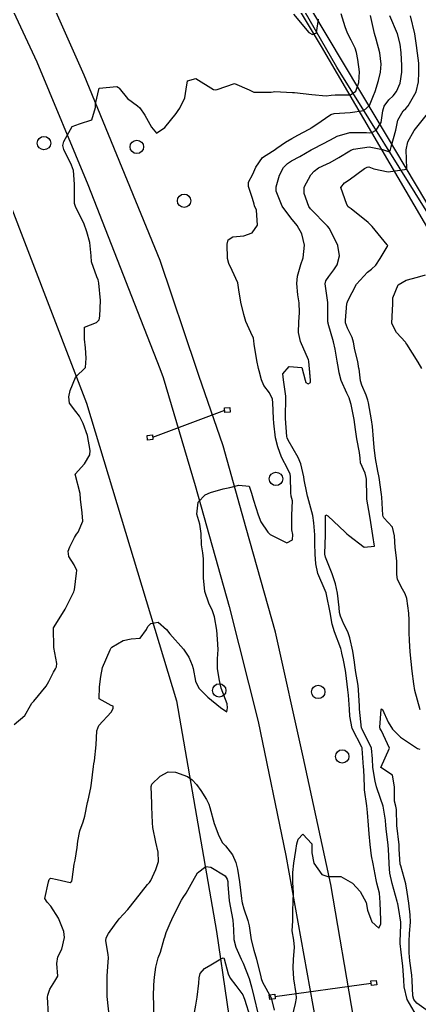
# Model space of a CAD drawing. Header units: metres. Extents: x 307586 to 320046, y 7427249 to 7434250.
# Drawn here: x 319223.7 to 319265.1, y 7428684 to 7428786.1 of the extents above; entities that cross this region are included whole.
import ezdxf

# ---------------------------------------------------------------- set-up
doc = ezdxf.new("R2010")
doc.units = ezdxf.units.M
doc.header["$MEASUREMENT"] = 0
for name, color, linetype in [('Canaleta de Drenagem', 151, 'Continuous'), ('Curvas de Nivel 1m', 11, 'Continuous'), ('Curvas de Nivel 5m', 15, 'Continuous'), ('Divisa', 42, 'FENCELINE2'), ('Hidrografia', 140, 'Continuous'), ('Linha Férrea', 20, 'Continuous'), ('Portico', 45, 'Continuous'), ('Postes', 20, 'Continuous')]:
    doc.layers.add(name, color=color, linetype=linetype)
doc.linetypes.add('FENCELINE2', pattern='A,0.25,-0.1,[132,ltypeshp.shx,S=0.1,R=0,X=-0.1,Y=0],-0.1,1', length=1.45)

msp = doc.modelspace()

# ---------------------------------------------------------------- linework, layer by layer
at = {"layer": 'Canaleta de Drenagem'}
msp.add_lwpolyline([(319276.11, 7428749.95), (319274.99, 7428751.81), (319260.63, 7428775.89), (319247.19, 7428798.42), (319229.49, 7428827.93), (319246.6, 7428825.45), (319246.65, 7428825.83), (319229.22, 7428828.48), (319213.61, 7428853.82), (319203.29, 7428871.06), (319202.23, 7428870.43), (319205.74, 7428864.84), (319213.69, 7428851.49), (319223.09, 7428835.66), (319231.34, 7428822.65), (319254.93, 7428783.3), (319267.24, 7428762.23), (319274.75, 7428749.95)], dxfattribs=at)
at = {"layer": 'Curvas de Nivel 1m', "flags": 128}
for points, elevation in [([(319230.42, 7428749.95), (319230.54, 7428750.06), (319230.62, 7428751), (319230.54, 7428752.09), (319230.44, 7428753), (319230.42, 7428754.23), (319231.66, 7428754.7), (319231.96, 7428754.99), (319232.03, 7428755.35), (319232.1, 7428756.98), (319231.92, 7428758.78), (319231.89, 7428758.99), (319231.85, 7428759.13), (319231.72, 7428759.44), (319231.16, 7428761), (319231.13, 7428761.61), (319230.97, 7428763), (319230.68, 7428764.1), (319230.38, 7428765), (319229.79, 7428766.15), (319229.49, 7428766.71), (319229.41, 7428767.02), (319229.39, 7428767.43), (319229.41, 7428769.02), (319229.28, 7428770.46), (319229.09, 7428771.02), (319228.28, 7428772.63), (319228.19, 7428773.04), (319228.31, 7428773.46), (319229.17, 7428775.02), (319229.91, 7428775.27), (319231.2, 7428775.71), (319231.56, 7428776.99), (319231.56, 7428777.37), (319231.95, 7428778.99), (319233.77, 7428779.15), (319233.95, 7428779.05), (319234, 7428779.02), (319234.03, 7428778.97), (319234.88, 7428777.89), (319235.93, 7428777.14), (319236.17, 7428776.94), (319236.68, 7428776.17), (319237.38, 7428774.93), (319237.9, 7428774.32), (319238.75, 7428774.91), (319239.93, 7428776.37), (319240.14, 7428776.67), (319240.29, 7428776.89), (319240.83, 7428777.99), (319240.94, 7428778.88), (319241.11, 7428779.73), (319241.96, 7428779.98), (319243.79, 7428778.85), (319243.95, 7428778.79), (319244.18, 7428778.85), (319245.96, 7428779.45), (319247.49, 7428778.8), (319247.95, 7428778.55), (319249.76, 7428778.58), (319249.95, 7428778.61), (319250.1, 7428778.62), (319251.95, 7428778.52), (319252.18, 7428778.52), (319253.95, 7428778.33), (319255.43, 7428778.19), (319255.95, 7428778.26), (319256.37, 7428778.28), (319257.95, 7428778.27), (319258.53, 7428778.67), (319258.84, 7428779.55), (319258.88, 7428780.67), (319258.72, 7428781.94), (319258.6, 7428782.67), (319258.46, 7428783.13), (319258.02, 7428783.96), (319257.65, 7428784.68), (319257.4, 7428785.32), (319257, 7428786.69)], 792), ([(319248.45, 7428749.95), (319248.27, 7428750.79), (319247.98, 7428752.45), (319247.96, 7428752.8), (319247.93, 7428753.08), (319247.65, 7428753.66), (319247.14, 7428754.81), (319246.94, 7428755.54), (319246.63, 7428756.81), (319246.42, 7428758.1), (319246.29, 7428758.81), (319245.73, 7428760.1), (319245.37, 7428760.82), (319245.25, 7428761.32), (319245.21, 7428762.83), (319245.31, 7428763.28), (319245.77, 7428763.57), (319246.91, 7428763.67), (319247.77, 7428763.98), (319248.35, 7428764.79), (319248.25, 7428766.34), (319248.04, 7428766.8), (319247.98, 7428766.96), (319247.82, 7428767.56), (319247.41, 7428768.8), (319247.41, 7428769.23), (319247.85, 7428770.08), (319248.18, 7428770.8), (319248.87, 7428771.78), (319249.88, 7428772.45), (319250.07, 7428772.57), (319250.34, 7428772.77), (319251.24, 7428773.4), (319251.89, 7428773.78), (319252.52, 7428774.12), (319253.68, 7428774.73), (319253.82, 7428774.81), (319253.9, 7428774.87), (319254.36, 7428775.17), (319255.93, 7428776.25), (319256.27, 7428776.36), (319257.93, 7428776.45), (319259.34, 7428776.66), (319259.94, 7428777.18), (319260.36, 7428778.23), (319260.51, 7428778.64), (319260.85, 7428779.76), (319261.07, 7428780.64), (319261.14, 7428781.48), (319261, 7428782.64), (319260.61, 7428784.05), (319260.44, 7428784.65), (319260.05, 7428786.51)], 793), ([(319251.44, 7428749.95), (319251.61, 7428750.14), (319252.92, 7428750.04), (319253.27, 7428748.72), (319253.35, 7428748.48), (319253.59, 7428748.36), (319253.82, 7428748.49), (319253.82, 7428748.72), (319253.66, 7428750.67), (319253.65, 7428750.72), (319253.61, 7428750.84), (319252.8, 7428752.73), (319252.58, 7428753.66), (319252.61, 7428754.74), (319252.68, 7428755.73), (319252.65, 7428756.74), (319252.52, 7428757.56), (319252.4, 7428758.74), (319252.49, 7428759.51), (319252.83, 7428760.73), (319253.06, 7428761.41), (319253.22, 7428762.73), (319252.92, 7428763.88), (319252.45, 7428764.74), (319251.79, 7428765.54), (319250.89, 7428766.76), (319250.27, 7428768.32), (319250.27, 7428768.77), (319250.63, 7428769.98), (319251.04, 7428770.76), (319251.44, 7428771.17), (319251.86, 7428771.45), (319252.71, 7428771.9), (319253.88, 7428772.59), (319253.97, 7428772.64), (319254.16, 7428772.73), (319255.89, 7428773.62), (319256.6, 7428773.99), (319257.9, 7428774.37), (319259.62, 7428774.37), (319259.9, 7428774.36), (319260.17, 7428774.38), (319260.63, 7428774.64), (319261.13, 7428775.42), (319261.31, 7428776.64), (319261.44, 7428777.13), (319261.94, 7428777.77), (319262.38, 7428778.19), (319262.73, 7428778.62), (319263.09, 7428779.5), (319263.27, 7428780.62), (319263.29, 7428781.31), (319263.21, 7428782.62), (319263.1, 7428783.53), (319262.83, 7428784.62), (319262.05, 7428786.47)], 794), ([(319252.05, 7428786.63), (319253.64, 7428784.73), (319254.02, 7428784.54), (319254.46, 7428784.72), (319254.66, 7428786.11)], 791), ([(319258.84, 7428749.95), (319258.72, 7428750.66), (319258.41, 7428751.88), (319258.27, 7428752.67), (319258.14, 7428753.17), (319257.66, 7428754.12), (319257.46, 7428754.68), (319257.44, 7428754.91), (319257.6, 7428756.68), (319257.62, 7428756.76), (319257.7, 7428756.97), (319258.59, 7428758.67), (319259.73, 7428759.92), (319260.14, 7428760.23), (319260.59, 7428760.64), (319261.03, 7428761.35), (319261.76, 7428762.54), (319261.8, 7428762.59), (319261.81, 7428762.63), (319261.82, 7428762.68), (319261.76, 7428762.75), (319260.2, 7428764.65), (319259.79, 7428765.08), (319258.02, 7428766.47), (319257.81, 7428766.62), (319257.73, 7428766.68), (319257.58, 7428766.92), (319256.98, 7428768.69), (319257.36, 7428769.16), (319257.84, 7428769.5), (319259.41, 7428770.66), (319259.69, 7428770.81), (319259.86, 7428770.84), (319260.37, 7428770.64), (319261.85, 7428770.3), (319263.78, 7428770.6), (319263.81, 7428770.65), (319263.73, 7428772.6), (319263.89, 7428773.42), (319264.55, 7428774.6), (319265.93, 7428776.33)], 796), ([(319265.36, 7428749.95), (319264.97, 7428750.59), (319263.78, 7428752.46), (319263.7, 7428752.6), (319263.64, 7428752.67), (319262.72, 7428753.68), (319262.25, 7428754.62), (319262.3, 7428756.01), (319262.33, 7428756.62), (319262.36, 7428757.28), (319262.9, 7428758.61), (319263.72, 7428759.08), (319264.89, 7428759.42), (319265.72, 7428759.65)], 797), ([(319223.16, 7428713.08), (319224.24, 7428714), (319224.86, 7428715.06), (319224.98, 7428715.27), (319225.19, 7428715.48), (319226.45, 7428717.04), (319226.73, 7428717.52), (319227.22, 7428718.48), (319227.43, 7428718.84), (319227.52, 7428719.04), (319227.58, 7428719.38), (319227.25, 7428721.04), (319227.21, 7428723.04), (319227.22, 7428723.1), (319227.28, 7428723.19), (319228.43, 7428725.02), (319229.32, 7428726.83), (319229.37, 7428726.96), (319229.39, 7428727.01), (319229.62, 7428728.74), (319229.64, 7428729.01), (319229.36, 7428729.62), (319228.81, 7428730.46), (319228.74, 7428731.02), (319228.91, 7428731.49), (319229.39, 7428732.44), (319229.6, 7428732.8), (319229.77, 7428733.01), (319230.27, 7428734.15), (319230.18, 7428735), (319230.03, 7428736.42), (319229.97, 7428737), (319229.47, 7428739.01), (319230.42, 7428740.06), (319230.97, 7428741), (319231.02, 7428741.47), (319230.75, 7428743), (319230.29, 7428744.25), (319229.9, 7428745.01), (319229.55, 7428745.5), (319228.89, 7428746.36), (319228.81, 7428747.02), (319228.94, 7428747.66), (319229.49, 7428749.01), (319229.59, 7428749.15), (319230.42, 7428749.95)], 792), ([(319226.72, 7428683.03), (319226.62, 7428684.84), (319226.63, 7428685.03), (319226.83, 7428685.68), (319227.37, 7428686.49), (319227.68, 7428687.02), (319227.56, 7428688.32), (319227.66, 7428689.02), (319228.1, 7428689.8), (319228.36, 7428691.02), (319228.28, 7428691.63), (319227.75, 7428693.02), (319226.94, 7428694.28), (319226.56, 7428694.66), (319226.32, 7428695.04), (319226.7, 7428696.77), (319226.78, 7428697.03), (319226.87, 7428697.13), (319226.96, 7428697.15), (319227.59, 7428697.02), (319228.96, 7428696.73), (319229.11, 7428696.86), (319229.15, 7428697.01), (319229.38, 7428698.61), (319229.46, 7428699.01), (319229.68, 7428700.33), (319229.74, 7428701), (319229.96, 7428702.07), (319230.31, 7428703), (319230.47, 7428703.58), (319230.75, 7428704.99), (319230.8, 7428705.25), (319231.08, 7428706.52), (319231.16, 7428706.99), (319231.36, 7428708.73), (319231.4, 7428708.99), (319231.46, 7428709.33), (319231.64, 7428710.98), (319231.71, 7428712.42), (319231.93, 7428712.98), (319233.18, 7428714.36), (319233.4, 7428714.73), (319233.4, 7428714.96), (319233.18, 7428715.06), (319231.95, 7428715.74), (319231.99, 7428716.98), (319232.13, 7428718.06), (319232.3, 7428718.97), (319233.09, 7428720.8), (319233.16, 7428720.96), (319233.18, 7428721.03), (319233.26, 7428721.1), (319234.42, 7428721.79), (319235.27, 7428721.94), (319236.19, 7428722.01), (319236.85, 7428722.92), (319236.98, 7428723.23), (319237.29, 7428723.55), (319238.05, 7428723.67), (319238.92, 7428722.9), (319239.28, 7428722.46), (319240.68, 7428720.88), (319241.24, 7428720.04), (319241.58, 7428719.21), (319241.67, 7428718.86), (319241.93, 7428717.57), (319242.27, 7428716.85), (319243.2, 7428715.92), (319244.51, 7428714.83), (319245.18, 7428714.39), (319245.25, 7428714.82), (319245.19, 7428715.2), (319244.59, 7428716.83), (319244.41, 7428717.64), (319244.2, 7428718.83), (319244.2, 7428719.88), (319244.26, 7428720.83), (319244.19, 7428721.91), (319244.12, 7428722.83), (319243.9, 7428724.23), (319243.68, 7428724.84), (319243.31, 7428725.63), (319242.89, 7428726.85), (319242.74, 7428728.25), (319242.76, 7428728.85), (319242.76, 7428730.24), (319242.68, 7428730.85), (319242.53, 7428731.7), (319242.5, 7428732.85), (319242.38, 7428733.82), (319242.06, 7428734.86), (319242.19, 7428736.11), (319242.92, 7428736.85), (319243.46, 7428737.12), (319244.79, 7428737.49), (319245.46, 7428737.62), (319246.41, 7428737.87), (319247.46, 7428737.75), (319247.71, 7428737.05), (319247.77, 7428736.8), (319247.93, 7428736.31), (319248.41, 7428734.79), (319248.69, 7428734.05), (319249.41, 7428732.98), (319249.64, 7428732.77), (319251.39, 7428731.9), (319251.95, 7428732.19), (319251.99, 7428732.74), (319251.89, 7428733.23), (319251.9, 7428734.74), (319251.96, 7428736.23), (319251.83, 7428736.74), (319251.78, 7428737.07), (319251.76, 7428738.75), (319251.72, 7428738.99), (319251.48, 7428739.51), (319250.82, 7428740.76), (319250.45, 7428741.82), (319250.21, 7428742.76), (319250.04, 7428744.27), (319250.01, 7428744.77), (319249.93, 7428746.4), (319249.88, 7428746.77), (319249.58, 7428747.44), (319249, 7428748.2), (319248.76, 7428748.78), (319248.51, 7428749.69), (319248.45, 7428749.95)], 793), ([(319251.91, 7428682.73), (319252.26, 7428684.17), (319252.38, 7428684.73), (319252.35, 7428685.21), (319252.1, 7428686.73), (319252.02, 7428687.89), (319252.08, 7428688.73), (319252.18, 7428690.02), (319252.1, 7428690.73), (319251.94, 7428691.7), (319251.99, 7428692.73), (319251.99, 7428693.79), (319252.02, 7428694.73), (319252.06, 7428695.63), (319251.99, 7428696.73), (319251.99, 7428697.74), (319252.1, 7428698.73), (319252.3, 7428700.02), (319252.4, 7428700.73), (319252.54, 7428701.2), (319253.03, 7428701.73), (319253.97, 7428700.71), (319253.95, 7428699.77), (319254.18, 7428698.71), (319254.98, 7428697.55), (319255.63, 7428697.34), (319256.98, 7428697.34), (319258.18, 7428696.66), (319258.96, 7428695.79), (319259.59, 7428694.64), (319259.74, 7428693.84), (319260.16, 7428692.64), (319260.91, 7428691.98), (319261.12, 7428692.43), (319261.12, 7428692.63), (319261.11, 7428692.81), (319261.03, 7428694.63), (319260.96, 7428695.62), (319260.68, 7428696.63), (319260.62, 7428696.99), (319260.3, 7428698.64), (319260.15, 7428699.49), (319260.01, 7428700.64), (319259.9, 7428701.77), (319259.83, 7428702.64), (319259.72, 7428703.98), (319259.66, 7428704.64), (319259.43, 7428706.31), (319259.4, 7428706.65), (319259.34, 7428708.42), (319259.32, 7428708.65), (319259.18, 7428710.6), (319259.17, 7428710.65), (319259.13, 7428710.72), (319258.12, 7428712.66), (319257.89, 7428713.95), (319257.86, 7428714.66), (319257.75, 7428716.12), (319257.7, 7428716.67), (319257.47, 7428718.43), (319257.43, 7428718.67), (319257.24, 7428719.74), (319257.05, 7428720.47), (319257.03, 7428720.67), (319256.97, 7428720.96), (319256.32, 7428722.68), (319256.08, 7428723.48), (319255.86, 7428724.69), (319255.49, 7428726.54), (319255.44, 7428726.7), (319255.34, 7428726.95), (319254.6, 7428728.71), (319254.38, 7428729.7), (319254.29, 7428730.71), (319254.28, 7428731.82), (319254.27, 7428732.71), (319254.17, 7428733.96), (319254.05, 7428734.71), (319253.56, 7428736.61), (319253.53, 7428736.72), (319253.46, 7428737.07), (319253.18, 7428738.43), (319253.13, 7428738.73), (319252.83, 7428740.07), (319252.56, 7428740.73), (319251.52, 7428742.52), (319251.41, 7428742.75), (319251.39, 7428742.89), (319251.24, 7428744.75), (319251.23, 7428745.07), (319251.26, 7428746.75), (319251.26, 7428747.07), (319251.04, 7428748.76), (319250.95, 7428749.4), (319251.61, 7428750.14), (319252.92, 7428750.04), (319253.27, 7428748.72), (319253.35, 7428748.48), (319253.59, 7428748.36), (319253.82, 7428748.49), (319253.82, 7428748.72), (319253.72, 7428749.95)], 794), ([(319265.18, 7428714.58), (319264.63, 7428716.59), (319264.51, 7428717.29), (319264.35, 7428718.59), (319264.23, 7428719.6), (319264.14, 7428720.59), (319264.08, 7428721.78), (319264.05, 7428722.59), (319264.02, 7428723.87), (319264.01, 7428724.59), (319263.79, 7428726.13), (319263.62, 7428726.6), (319263.34, 7428727.08), (319262.84, 7428728.1), (319262.77, 7428728.61), (319262.75, 7428729.99), (319262.7, 7428730.61), (319262.6, 7428731.4), (319262.51, 7428732.61), (319262.3, 7428733.51), (319261.42, 7428734.48), (319261.34, 7428734.63), (319261.31, 7428734.74), (319261.21, 7428736.63), (319261.18, 7428736.91), (319260.93, 7428738.64), (319260.81, 7428739.31), (319260.55, 7428740.64), (319260.4, 7428741.75), (319260.34, 7428742.64), (319260.24, 7428743.94), (319260.14, 7428744.64), (319259.84, 7428746.38), (319259.77, 7428746.65), (319259.58, 7428747.19), (319259.15, 7428748.22), (319259.01, 7428748.66), (319258.85, 7428749.91), (319258.84, 7428749.95)], 796), ([(319265.79, 7428683.54), (319264.82, 7428684.22), (319264.52, 7428684.58), (319264.42, 7428684.99), (319264.36, 7428686.58), (319264.31, 7428687.13), (319264.12, 7428688.59), (319264.04, 7428689.43), (319264.02, 7428690.59), (319264.07, 7428691.42), (319264.16, 7428692.59), (319264.14, 7428693.38), (319264.01, 7428694.59), (319263.84, 7428695.71), (319263.68, 7428696.59), (319263.16, 7428698.43), (319263.12, 7428698.6), (319263.01, 7428700.18), (319262.99, 7428700.58), (319262.99, 7428700.6), (319262.99, 7428700.63), (319262.75, 7428702.6), (319262.71, 7428704.26), (319262.66, 7428704.61), (319262.53, 7428705.15), (319262.52, 7428706.61), (319262.32, 7428707.83), (319261.11, 7428708.63), (319262.01, 7428710.62), (319261.16, 7428712.41), (319261.03, 7428712.63), (319261, 7428712.8), (319261.15, 7428714.63), (319261.16, 7428714.66), (319261.18, 7428714.69), (319261.26, 7428714.63), (319261.87, 7428713.32), (319262.3, 7428712.61), (319263.15, 7428711.75), (319264.89, 7428710.58), (319265.13, 7428710.51)], 796), ([(319232.97, 7428682.96), (319232.82, 7428684.6), (319232.78, 7428684.92), (319232.78, 7428684.96), (319232.78, 7428686.89), (319232.77, 7428686.96), (319232.77, 7428687.03), (319232.86, 7428688.01), (319232.92, 7428688.91), (319232.92, 7428688.96), (319232.88, 7428689.23), (319232.64, 7428690.71), (319232.67, 7428690.96), (319232.73, 7428691.13), (319232.9, 7428691.43), (319233.55, 7428692.31), (319234.02, 7428692.95), (319234.46, 7428693.42), (319234.93, 7428693.93), (319235.72, 7428694.93), (319236.96, 7428696.49), (319237.16, 7428696.71), (319237.31, 7428696.91), (319237.83, 7428698.05), (319238.09, 7428698.9), (319238.05, 7428699.85), (319237.81, 7428700.9), (319237.52, 7428702.42), (319237.48, 7428702.91), (319237.41, 7428704.55), (319237.4, 7428704.91), (319237.34, 7428706.65), (319237.41, 7428706.91), (319238.26, 7428707.73), (319239.1, 7428708.17), (319239.84, 7428708.14), (319241.1, 7428707.68), (319241.57, 7428707.35), (319242.01, 7428706.86), (319242.47, 7428706.24), (319243.07, 7428705.3), (319243.3, 7428704.84), (319243.41, 7428704.49), (319243.84, 7428702.83), (319244.32, 7428701.53), (319244.72, 7428700.82), (319245.01, 7428700.52), (319245.76, 7428699.57), (319246.09, 7428698.8), (319246.28, 7428698.09), (319246.48, 7428696.8), (319246.67, 7428695.07), (319246.71, 7428694.79), (319246.74, 7428694.6), (319246.93, 7428693.97), (319247.35, 7428692.79), (319247.48, 7428692.22), (319247.68, 7428690.78), (319247.95, 7428689.71), (319248.23, 7428688.78), (319248.69, 7428686.93), (319248.73, 7428686.77), (319248.85, 7428686.4), (319249.74, 7428684.76), (319250.07, 7428683.5)], 794), ([(319241.75, 7428682.86), (319241.97, 7428684.01), (319242.1, 7428684.85), (319242.27, 7428686.29), (319242.3, 7428686.85), (319242.41, 7428687.28), (319242.86, 7428687.81), (319243.5, 7428688.2), (319244.56, 7428688.82), (319244.77, 7428688.92), (319244.87, 7428688.88), (319244.9, 7428688.84), (319244.9, 7428688.82), (319245.29, 7428687.26), (319245.51, 7428686.81), (319246.09, 7428686.05), (319246.83, 7428685.07), (319246.94, 7428684.79), (319246.98, 7428684.63), (319247.57, 7428682.78)], 796)]:
    msp.add_lwpolyline(points, dxfattribs=dict(at, elevation=elevation))
at = {"layer": 'Curvas de Nivel 5m', "elevation": 795, "flags": 128}
for points in [[(319256.72, 7428749.95), (319256.6, 7428750.69), (319256.37, 7428751.96), (319256.19, 7428752.69), (319255.66, 7428754.62), (319255.64, 7428754.7), (319255.63, 7428754.73), (319255.63, 7428756.7), (319255.62, 7428756.77), (319255.34, 7428758.7), (319255.41, 7428759.01), (319255.72, 7428759.49), (319256.25, 7428760.17), (319256.58, 7428760.69), (319256.82, 7428761.61), (319256.67, 7428762.69), (319255.78, 7428764.45), (319255.58, 7428764.7), (319253.81, 7428766.49), (319253.65, 7428766.72), (319253.18, 7428768.08), (319253.18, 7428768.73), (319253.85, 7428769.99), (319254.19, 7428770.38), (319254.66, 7428770.71), (319255.47, 7428771.1), (319255.86, 7428771.29), (319256.77, 7428771.79), (319257.88, 7428772.49), (319258, 7428772.56), (319258.29, 7428772.67), (319259.89, 7428772.89), (319261.26, 7428772.64), (319261.88, 7428772.41), (319262.04, 7428772.47), (319262.09, 7428772.63), (319262.16, 7428772.9), (319262.64, 7428774.62), (319262.88, 7428775.66), (319263.43, 7428776.62), (319263.69, 7428776.86), (319263.94, 7428777.15), (319264.77, 7428778.6), (319265, 7428779.63), (319265.05, 7428780.59), (319265.03, 7428781.56), (319264.91, 7428782.6), (319264.81, 7428783.4), (319264.63, 7428784.6), (319264.18, 7428786.48)], [(319264.81, 7428682.95), (319263.82, 7428684.59), (319263.53, 7428685.9), (319263.5, 7428686.59), (319263.38, 7428688.08), (319263.32, 7428688.6), (319263.11, 7428690.38), (319263.1, 7428690.6), (319263.19, 7428692.33), (319263.18, 7428692.6), (319262.94, 7428694.13), (319262.85, 7428694.51), (319262.83, 7428694.6), (319262.81, 7428694.74), (319262.29, 7428696.61), (319262.05, 7428697.68), (319261.96, 7428698.62), (319261.93, 7428699.54), (319261.85, 7428700.62), (319261.69, 7428701.96), (319261.63, 7428702.62), (319261.58, 7428703.16), (319261.33, 7428704.63), (319261.07, 7428705.4), (319260.64, 7428706.63), (319260.51, 7428707.22), (319260.26, 7428708.64), (319260.23, 7428709.53), (319260.14, 7428710.64), (319259.16, 7428712.58), (319259.12, 7428712.65), (319259.11, 7428712.7), (319258.9, 7428714.65), (319258.88, 7428714.96), (319258.8, 7428716.65), (319258.75, 7428717.13), (319258.49, 7428718.66), (319258.39, 7428719.52), (319258.21, 7428720.66), (319257.9, 7428722.04), (319257.7, 7428722.67), (319257.29, 7428723.48), (319256.93, 7428724.31), (319256.84, 7428724.68), (319256.79, 7428725.2), (319256.63, 7428726.69), (319256.4, 7428727.64), (319256.07, 7428728.69), (319255.37, 7428730.39), (319255.31, 7428730.7), (319255.3, 7428730.77), (319255.36, 7428732.7), (319255.36, 7428732.75), (319255.39, 7428734.7), (319255.39, 7428734.73), (319255.42, 7428734.8), (319255.61, 7428734.7), (319257.41, 7428732.99), (319257.57, 7428732.84), (319257.75, 7428732.67), (319259.38, 7428731.44), (319260.46, 7428731.56), (319260.26, 7428732.64), (319260.06, 7428734), (319259.97, 7428734.64), (319259.67, 7428736.43), (319259.66, 7428736.65), (319259.62, 7428738.5), (319259.6, 7428738.65), (319259.48, 7428739.09), (319259.01, 7428740.18), (319258.95, 7428740.66), (319258.9, 7428741.26), (319258.62, 7428742.66), (319258.48, 7428743.62), (319258.33, 7428744.67), (319258.03, 7428746.21), (319257.91, 7428746.67), (319257.82, 7428746.92), (319257.58, 7428747.4), (319257, 7428748.69), (319256.79, 7428749.5), (319256.72, 7428749.95)], [(319237.61, 7428682.9), (319237.62, 7428684.1), (319237.59, 7428684.9), (319237.62, 7428686.12), (319237.68, 7428686.9), (319237.82, 7428687.94), (319238.07, 7428688.9), (319238.29, 7428689.49), (319238.69, 7428690.89), (319238.73, 7428691.06), (319238.9, 7428691.55), (319239.3, 7428692.51), (319239.47, 7428692.88), (319239.94, 7428693.88), (319240.46, 7428694.87), (319240.65, 7428695.17), (319240.95, 7428695.62), (319241.63, 7428696.86), (319242.13, 7428697.7), (319242.99, 7428698.38), (319243.51, 7428698.31), (319244.98, 7428697.4), (319245.21, 7428697.05), (319245.26, 7428696.82), (319245.28, 7428696.5), (319245.4, 7428694.81), (319245.65, 7428693.53), (319245.8, 7428692.81), (319245.86, 7428691.85), (319245.9, 7428690.8), (319246.11, 7428690.03), (319246.66, 7428688.79), (319246.73, 7428688.65), (319246.87, 7428688.36), (319247.47, 7428686.78), (319247.71, 7428685.91), (319247.99, 7428684.78), (319248.39, 7428683.19)]]:
    msp.add_lwpolyline(points, dxfattribs=at)
at = {"layer": 'Divisa'}
for points in [[(319164.56, 7428838.63), (319172.7, 7428847.36), (319178.26, 7428853.35), (319203.12, 7428814.67), (319217.83, 7428779.59), (319229.26, 7428749.95)], [(319229.26, 7428749.95), (319230.64, 7428746.36), (319239.95, 7428715.53), (319244.09, 7428691.63), (319246.22, 7428676.99), (319224.08, 7428674.84), (319224.04, 7428672.37), (319228.22, 7428644), (319228.97, 7428623.25), (319230.96, 7428614.4), (319231.05, 7428588.49), (319229.66, 7428578.86), (319228.23, 7428564.79), (319227.11, 7428556.9)]]:
    msp.add_lwpolyline(points, dxfattribs=at)
at = {"layer": 'Hidrografia'}
msp.add_lwpolyline([(319275.55, 7428749.95), (319274.34, 7428751.97), (319266.31, 7428765.49), (319256.56, 7428781.16), (319246.54, 7428798.56), (319235.61, 7428816.71), (319224.46, 7428835.08), (319212.56, 7428854.57), (319202.54, 7428870.26), (319195.48, 7428886.25), (319192.49, 7428891.75), (319185.39, 7428899.37), (319176.09, 7428909.75), (319165.59, 7428920.73), (319158.95, 7428927.36), (319145.04, 7428939.9)], dxfattribs=at)
at = {"layer": 'Linha Férrea'}
for points in [[(319134.53, 7428910.9), (319148.24, 7428896.98), (319159.58, 7428885.01), (319171.97, 7428870.38), (319178.79, 7428860.98), (319188.48, 7428847.97), (319197.21, 7428834.75), (319205.44, 7428821.2), (319212.88, 7428807.73), (319219.65, 7428794.22), (319225.51, 7428781.71), (319230.79, 7428768.99), (319235.91, 7428755.86), (319238.22, 7428749.95)], [(319242.01, 7428749.95), (319238.26, 7428761.13), (319230.4, 7428780.33), (319224.16, 7428794.42), (319217.97, 7428806.84), (319210.41, 7428820.6), (319203.63, 7428832.03), (319197.19, 7428842.33), (319188.75, 7428854.6), (319182.14, 7428863.62), (319173.7, 7428874.64), (319165.43, 7428884.52), (319155.29, 7428895.59), (319144.31, 7428907.27)], [(319238.22, 7428749.95), (319238.58, 7428749.03), (319241.9, 7428737.82), (319245.42, 7428725.31), (319248.41, 7428713.39), (319251.26, 7428699.52), (319254.37, 7428682.26), (319256.1, 7428667.97), (319257.55, 7428653.89), (319258.55, 7428637.25), (319258.75, 7428624.04), (319258.26, 7428609.84), (319257.72, 7428595.68), (319256.68, 7428581.44), (319255.65, 7428567.4), (319254.12, 7428551.01)], [(319258.01, 7428546.88), (319259.22, 7428562.16), (319260.08, 7428573.31), (319260.9, 7428585.35), (319261.89, 7428599.12), (319262.15, 7428609.56), (319262.63, 7428624.94), (319262.15, 7428639.14), (319261.51, 7428654.6), (319260.17, 7428668.33), (319258.32, 7428682.57), (319255.94, 7428696.52), (319253.05, 7428709.73), (319250.2, 7428722.64), (319247.18, 7428733.4), (319244.8, 7428741.95), (319242.26, 7428749.21), (319242.01, 7428749.95)]]:
    msp.add_lwpolyline(points, dxfattribs=at)
at = {"layer": 'Portico'}
for points in [[(319237.49, 7428742.83), (319244.94, 7428745.62)], [(319250.14, 7428684.9), (319260.11, 7428686.28)]]:
    msp.add_lwpolyline(points, dxfattribs=at)
for points in [[(319244.92, 7428745.86), (319245.47, 7428745.92), (319245.52, 7428745.44), (319244.97, 7428745.38)], [(319236.92, 7428743.01), (319237.47, 7428743.07), (319237.52, 7428742.59), (319236.97, 7428742.53)], [(319260.08, 7428686.52), (319260.63, 7428686.58), (319260.68, 7428686.1), (319260.13, 7428686.04)], [(319249.56, 7428685.08), (319250.12, 7428685.14), (319250.17, 7428684.66), (319249.62, 7428684.6)]]:
    msp.add_lwpolyline(points, close=True, dxfattribs=at)
at = {"layer": 'Postes'}
for centre in [(319226.24, 7428773.29), (319235.85, 7428772.9), (319240.74, 7428767.31), (319250.25, 7428738.51), (319244.38, 7428716.6), (319254.62, 7428716.45), (319257.11, 7428709.77)]:
    msp.add_circle(centre, 0.694, dxfattribs=at)

doc.saveas('drawing.dxf')
